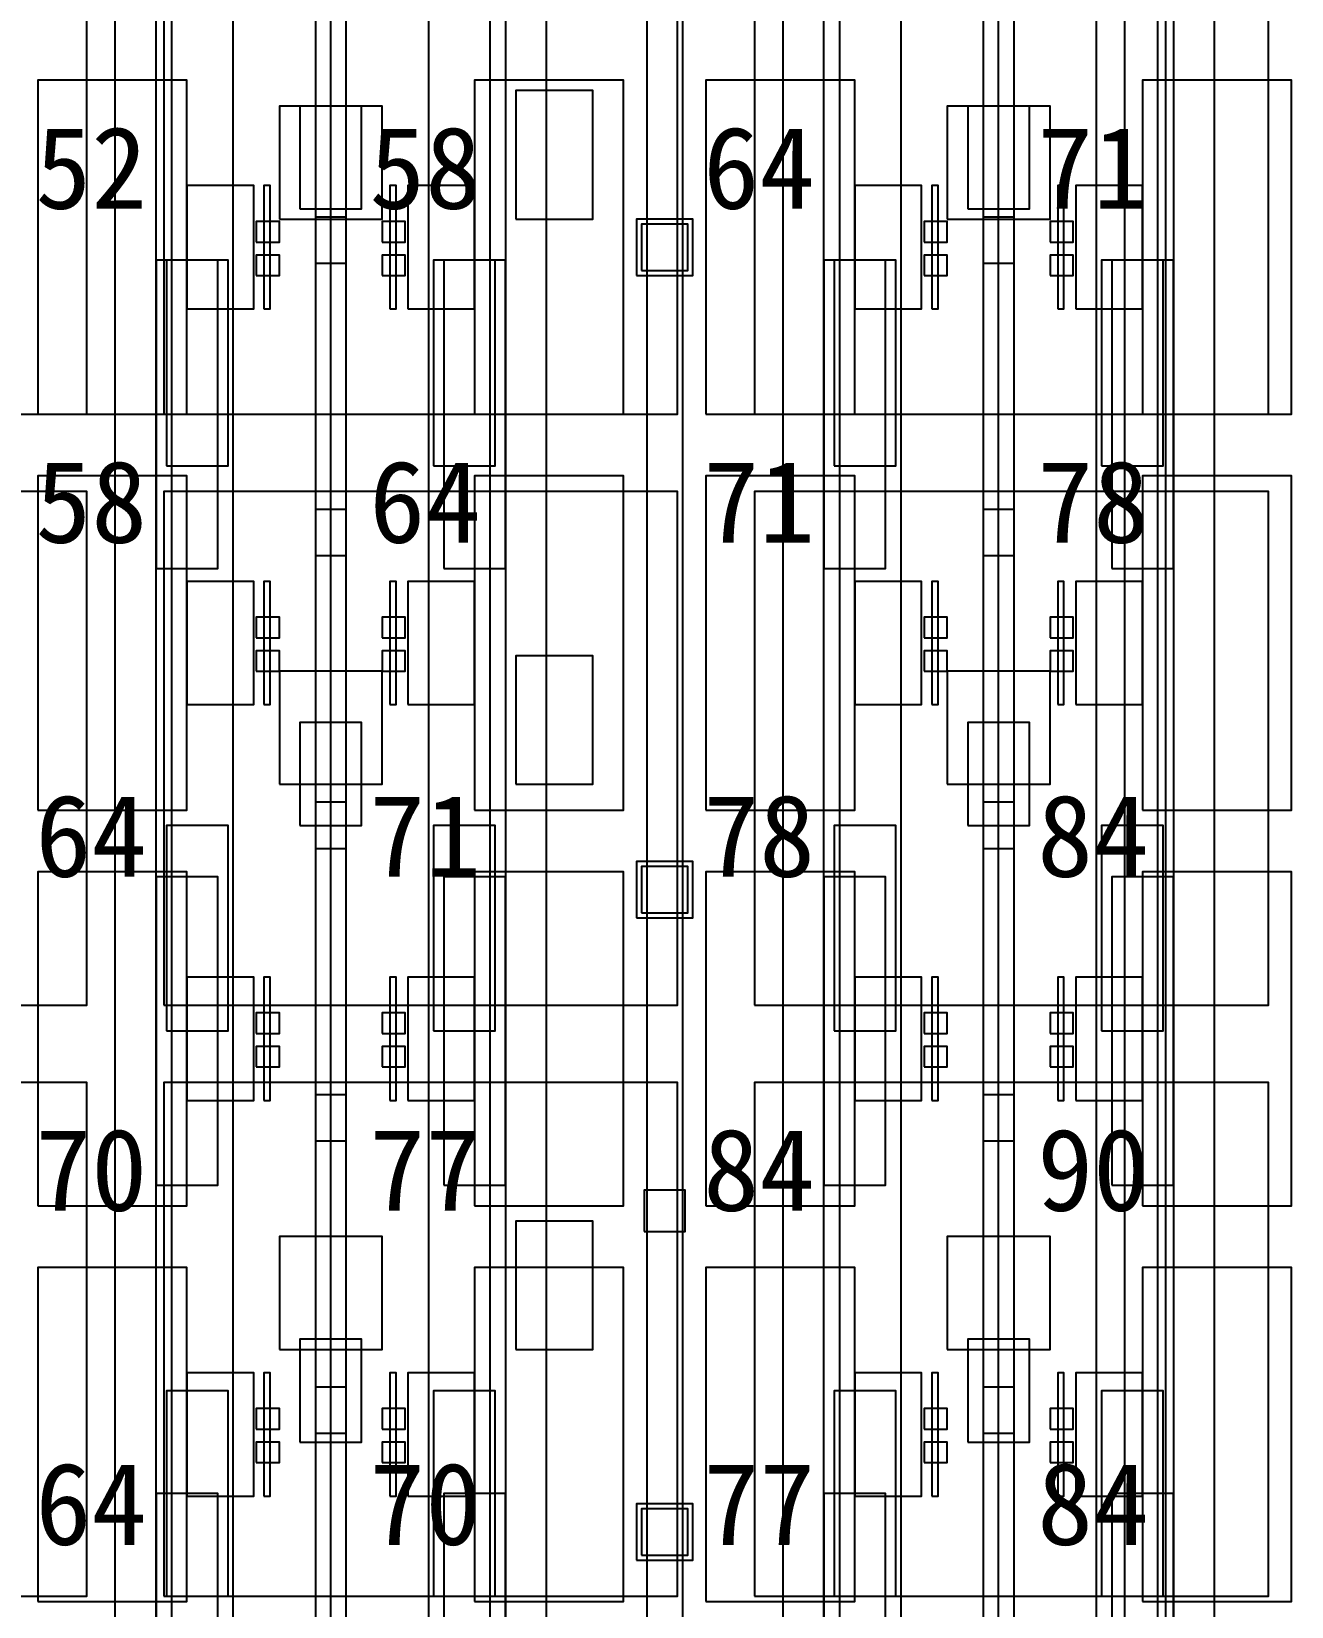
# Model space of a CAD drawing. Header units: metres. Extents: x -1640 to 1560, y -268 to 2338.
# Drawn here: x 49.92 to 74.45, y 991.8 to 1022.45 of the extents above; entities that cross this region are included whole.
import ezdxf

# ---------------------------------------------------------------- set-up
doc = ezdxf.new("R2010")
doc.units = ezdxf.units.M
for name, color, linetype in [('1F_CHL', 4, 'Continuous'), ('1F_PUMP', 2, 'Continuous'), ('1F_SCR', 3, 'Continuous'), ('1F_STRUCT_COLUMN', 8, 'Continuous'), ('2F_CSF_LATERAL_RACK_CONCEPT', 9, 'Continuous'), ('2F_RFG', 5, 'Continuous'), ('2F_STRUCT_COLUMN', 8, 'Continuous'), ('2F_VMB', 6, 'Continuous'), ('3F_CLEANROOM_OVERHEAD_PIPE_DUCT_CONCEPT', 9, 'Continuous'), ('3F_CVD', 3, 'Continuous'), ('3F_EHS_EGRESS_DIST_M', 2, 'Continuous'), ('3F_FOUP', 5, 'Continuous'), ('3F_OHT', 9, 'Continuous'), ('3F_OHTV', 1, 'Continuous'), ('3F_STRUCT_COLUMN', 8, 'Continuous'), ('3F_TBAR', 6, 'Continuous'), ('4F_FFU', 1, 'Continuous'), ('4F_STRUCT_PLENUM_TRUSS_CONCEPT', 9, 'Continuous'), ('5F_CHL', 4, 'Continuous'), ('5F_PUMP', 2, 'Continuous'), ('5F_SCR', 3, 'Continuous'), ('5F_STRUCT_COLUMN', 8, 'Continuous'), ('6F_CSF_LATERAL_RACK_CONCEPT', 9, 'Continuous'), ('6F_RFG', 5, 'Continuous'), ('6F_STRUCT_COLUMN', 8, 'Continuous'), ('6F_VMB', 6, 'Continuous'), ('7F_CLEANROOM_OVERHEAD_PIPE_DUCT_CONCEPT', 9, 'Continuous'), ('7F_CVD', 3, 'Continuous'), ('7F_EHS_EGRESS_DIST_M', 2, 'Continuous'), ('7F_FOUP', 5, 'Continuous'), ('7F_OHT', 9, 'Continuous'), ('7F_OHTV', 1, 'Continuous'), ('7F_STRUCT_COLUMN', 8, 'Continuous'), ('7F_TBAR', 6, 'Continuous'), ('8F_FFU', 1, 'Continuous'), ('8F_STRUCT_PLENUM_TRUSS_CONCEPT', 9, 'Continuous'), ('EHS_TREATED_EXHAUST', 30, 'Continuous'), ('UTIL_PCW.R_CONCEPT', 1, 'Continuous'), ('UTIL_PCW.S_CONCEPT', 6, 'Continuous')]:
    doc.layers.add(name, color=color, linetype=linetype)

msp = doc.modelspace()

# ---------------------------------------------------------------- linework, layer by layer
at = {"layer": '1F_CHL'}
for points in [[(59.35, 1018.8), (60.85, 1018.8), (60.85, 1021.3), (59.35, 1021.3)], [(59.35, 1007.8), (60.85, 1007.8), (60.85, 1010.3), (59.35, 1010.3)], [(59.35, 996.8), (60.85, 996.8), (60.85, 999.3), (59.35, 999.3)]]:
    msp.add_lwpolyline(points, close=True, dxfattribs=at)
at = {"layer": '1F_PUMP'}
for points in [[(52.55, 1014), (53.75, 1014), (53.75, 1018), (52.55, 1018)], [(57.75, 1014), (58.95, 1014), (58.95, 1018), (57.75, 1018)], [(65.55, 1014), (66.75, 1014), (66.75, 1018), (65.55, 1018)], [(70.75, 1014), (71.95, 1014), (71.95, 1018), (70.75, 1018)], [(52.55, 1003), (53.75, 1003), (53.75, 1007), (52.55, 1007)], [(57.75, 1003), (58.95, 1003), (58.95, 1007), (57.75, 1007)], [(65.55, 1003), (66.75, 1003), (66.75, 1007), (65.55, 1007)], [(70.75, 1003), (71.95, 1003), (71.95, 1007), (70.75, 1007)], [(52.55, 992), (53.75, 992), (53.75, 996), (52.55, 996)], [(57.75, 992), (58.95, 992), (58.95, 996), (57.75, 996)], [(65.55, 992), (66.75, 992), (66.75, 996), (65.55, 996)], [(70.75, 992), (71.95, 992), (71.95, 996), (70.75, 996)]]:
    msp.add_lwpolyline(points, close=True, dxfattribs=at)
at = {"layer": '1F_SCR'}
for points in [[(54.75, 1018.8), (56.75, 1018.8), (56.75, 1021), (54.75, 1021)], [(67.75, 1018.8), (69.75, 1018.8), (69.75, 1021), (67.75, 1021)], [(54.75, 1007.8), (56.75, 1007.8), (56.75, 1010), (54.75, 1010)], [(67.75, 1007.8), (69.75, 1007.8), (69.75, 1010), (67.75, 1010)], [(54.75, 996.8), (56.75, 996.8), (56.75, 999), (54.75, 999)], [(67.75, 996.8), (69.75, 996.8), (69.75, 999), (67.75, 999)]]:
    msp.add_lwpolyline(points, close=True, dxfattribs=at)
at = {"layer": '1F_STRUCT_COLUMN'}
for points in [[(61.7, 1017.7), (62.8, 1017.7), (62.8, 1018.8), (61.7, 1018.8)], [(61.7, 1005.2), (62.8, 1005.2), (62.8, 1006.3), (61.7, 1006.3)], [(61.7, 992.7), (62.8, 992.7), (62.8, 993.8), (61.7, 993.8)]]:
    msp.add_lwpolyline(points, close=True, dxfattribs=at)
at = {"layer": '2F_CSF_LATERAL_RACK_CONCEPT'}
for points in [[(51.55, 891), (52.35, 891), (52.35, 1041), (51.55, 1041)], [(59.15, 891), (59.95, 891), (59.95, 1041), (59.15, 1041)], [(64.55, 891), (65.35, 891), (65.35, 1041), (64.55, 1041)], [(72.15, 891), (72.95, 891), (72.95, 1041), (72.15, 1041)]]:
    msp.add_lwpolyline(points, close=True, dxfattribs=at)
at = {"layer": '2F_RFG'}
for points in [[(52.35, 1012), (53.55, 1012), (53.55, 1018), (52.35, 1018)], [(57.95, 1012), (59.15, 1012), (59.15, 1018), (57.95, 1018)], [(65.35, 1012), (66.55, 1012), (66.55, 1018), (65.35, 1018)], [(70.95, 1012), (72.15, 1012), (72.15, 1018), (70.95, 1018)], [(52.35, 1000), (53.55, 1000), (53.55, 1006), (52.35, 1006)], [(57.95, 1000), (59.15, 1000), (59.15, 1006), (57.95, 1006)], [(65.35, 1000), (66.55, 1000), (66.55, 1006), (65.35, 1006)], [(70.95, 1000), (72.15, 1000), (72.15, 1006), (70.95, 1006)], [(52.35, 988), (53.55, 988), (53.55, 994), (52.35, 994)], [(57.95, 988), (59.15, 988), (59.15, 994), (57.95, 994)], [(65.35, 988), (66.55, 988), (66.55, 994), (65.35, 994)], [(70.95, 988), (72.15, 988), (72.15, 994), (70.95, 994)]]:
    msp.add_lwpolyline(points, close=True, dxfattribs=at)
at = {"layer": '2F_STRUCT_COLUMN'}
for points in [[(61.8, 1017.8), (62.7, 1017.8), (62.7, 1018.7), (61.8, 1018.7)], [(61.8, 1005.3), (62.7, 1005.3), (62.7, 1006.2), (61.8, 1006.2)], [(61.8, 992.8), (62.7, 992.8), (62.7, 993.7), (61.8, 993.7)]]:
    msp.add_lwpolyline(points, close=True, dxfattribs=at)
at = {"layer": '2F_VMB'}
for points in [[(55.15, 1019), (56.35, 1019), (56.35, 1021), (55.15, 1021)], [(68.15, 1019), (69.35, 1019), (69.35, 1021), (68.15, 1021)], [(55.15, 1007), (56.35, 1007), (56.35, 1009), (55.15, 1009)], [(68.15, 1007), (69.35, 1007), (69.35, 1009), (68.15, 1009)], [(55.15, 995), (56.35, 995), (56.35, 997), (55.15, 997)], [(68.15, 995), (69.35, 995), (69.35, 997), (68.15, 997)]]:
    msp.add_lwpolyline(points, close=True, dxfattribs=at)
at = {"layer": '3F_CLEANROOM_OVERHEAD_PIPE_DUCT_CONCEPT'}
for points in [[(52.65, 890), (53.85, 890), (53.85, 1042), (52.65, 1042)], [(57.65, 890), (58.85, 890), (58.85, 1042), (57.65, 1042)], [(65.65, 890), (66.85, 890), (66.85, 1042), (65.65, 1042)], [(70.65, 890), (71.85, 890), (71.85, 1042), (70.65, 1042)]]:
    msp.add_lwpolyline(points, close=True, dxfattribs=at)
at = {"layer": '3F_CVD'}
for points in [[(50.05, 1015), (52.95, 1015), (52.95, 1021.5), (50.05, 1021.5)], [(58.55, 1015), (61.45, 1015), (61.45, 1021.5), (58.55, 1021.5)], [(63.05, 1015), (65.95, 1015), (65.95, 1021.5), (63.05, 1021.5)], [(71.55, 1015), (74.45, 1015), (74.45, 1021.5), (71.55, 1021.5)], [(52.95, 1017.05), (54.25, 1017.05), (54.25, 1019.45), (52.95, 1019.45)], [(57.25, 1017.05), (58.55, 1017.05), (58.55, 1019.45), (57.25, 1019.45)], [(65.95, 1017.05), (67.25, 1017.05), (67.25, 1019.45), (65.95, 1019.45)], [(70.25, 1017.05), (71.55, 1017.05), (71.55, 1019.45), (70.25, 1019.45)], [(50.05, 1007.3), (52.95, 1007.3), (52.95, 1013.8), (50.05, 1013.8)], [(58.55, 1007.3), (61.45, 1007.3), (61.45, 1013.8), (58.55, 1013.8)], [(63.05, 1007.3), (65.95, 1007.3), (65.95, 1013.8), (63.05, 1013.8)], [(71.55, 1007.3), (74.45, 1007.3), (74.45, 1013.8), (71.55, 1013.8)], [(52.95, 1009.35), (54.25, 1009.35), (54.25, 1011.75), (52.95, 1011.75)], [(57.25, 1009.35), (58.55, 1009.35), (58.55, 1011.75), (57.25, 1011.75)], [(65.95, 1009.35), (67.25, 1009.35), (67.25, 1011.75), (65.95, 1011.75)], [(70.25, 1009.35), (71.55, 1009.35), (71.55, 1011.75), (70.25, 1011.75)], [(50.05, 999.6), (52.95, 999.6), (52.95, 1006.1), (50.05, 1006.1)], [(58.55, 999.6), (61.45, 999.6), (61.45, 1006.1), (58.55, 1006.1)], [(63.05, 999.6), (65.95, 999.6), (65.95, 1006.1), (63.05, 1006.1)], [(71.55, 999.6), (74.45, 999.6), (74.45, 1006.1), (71.55, 1006.1)], [(52.95, 1001.65), (54.25, 1001.65), (54.25, 1004.05), (52.95, 1004.05)], [(57.25, 1001.65), (58.55, 1001.65), (58.55, 1004.05), (57.25, 1004.05)], [(65.95, 1001.65), (67.25, 1001.65), (67.25, 1004.05), (65.95, 1004.05)], [(70.25, 1001.65), (71.55, 1001.65), (71.55, 1004.05), (70.25, 1004.05)], [(50.05, 991.9), (52.95, 991.9), (52.95, 998.4), (50.05, 998.4)], [(58.55, 991.9), (61.45, 991.9), (61.45, 998.4), (58.55, 998.4)], [(63.05, 991.9), (65.95, 991.9), (65.95, 998.4), (63.05, 998.4)], [(71.55, 991.9), (74.45, 991.9), (74.45, 998.4), (71.55, 998.4)], [(52.95, 993.95), (54.25, 993.95), (54.25, 996.35), (52.95, 996.35)], [(57.25, 993.95), (58.55, 993.95), (58.55, 996.35), (57.25, 996.35)], [(65.95, 993.95), (67.25, 993.95), (67.25, 996.35), (65.95, 996.35)], [(70.25, 993.95), (71.55, 993.95), (71.55, 996.35), (70.25, 996.35)]]:
    msp.add_lwpolyline(points, close=True, dxfattribs=at)
at = {"layer": '3F_FOUP'}
for points in [[(54.3, 1018.35), (54.75, 1018.35), (54.75, 1018.75), (54.3, 1018.75)], [(56.75, 1018.35), (57.2, 1018.35), (57.2, 1018.75), (56.75, 1018.75)], [(67.3, 1018.35), (67.75, 1018.35), (67.75, 1018.75), (67.3, 1018.75)], [(69.75, 1018.35), (70.2, 1018.35), (70.2, 1018.75), (69.75, 1018.75)], [(54.3, 1017.7), (54.75, 1017.7), (54.75, 1018.1), (54.3, 1018.1)], [(56.75, 1017.7), (57.2, 1017.7), (57.2, 1018.1), (56.75, 1018.1)], [(67.3, 1017.7), (67.75, 1017.7), (67.75, 1018.1), (67.3, 1018.1)], [(69.75, 1017.7), (70.2, 1017.7), (70.2, 1018.1), (69.75, 1018.1)], [(54.3, 1010.65), (54.75, 1010.65), (54.75, 1011.05), (54.3, 1011.05)], [(56.75, 1010.65), (57.2, 1010.65), (57.2, 1011.05), (56.75, 1011.05)], [(67.3, 1010.65), (67.75, 1010.65), (67.75, 1011.05), (67.3, 1011.05)], [(69.75, 1010.65), (70.2, 1010.65), (70.2, 1011.05), (69.75, 1011.05)], [(54.3, 1010), (54.75, 1010), (54.75, 1010.4), (54.3, 1010.4)], [(56.75, 1010), (57.2, 1010), (57.2, 1010.4), (56.75, 1010.4)], [(67.3, 1010), (67.75, 1010), (67.75, 1010.4), (67.3, 1010.4)], [(69.75, 1010), (70.2, 1010), (70.2, 1010.4), (69.75, 1010.4)], [(54.3, 1002.95), (54.75, 1002.95), (54.75, 1003.35), (54.3, 1003.35)], [(56.75, 1002.95), (57.2, 1002.95), (57.2, 1003.35), (56.75, 1003.35)], [(67.3, 1002.95), (67.75, 1002.95), (67.75, 1003.35), (67.3, 1003.35)], [(69.75, 1002.95), (70.2, 1002.95), (70.2, 1003.35), (69.75, 1003.35)], [(54.3, 1002.3), (54.75, 1002.3), (54.75, 1002.7), (54.3, 1002.7)], [(56.75, 1002.3), (57.2, 1002.3), (57.2, 1002.7), (56.75, 1002.7)], [(67.3, 1002.3), (67.75, 1002.3), (67.75, 1002.7), (67.3, 1002.7)], [(69.75, 1002.3), (70.2, 1002.3), (70.2, 1002.7), (69.75, 1002.7)], [(54.3, 995.25), (54.75, 995.25), (54.75, 995.65), (54.3, 995.65)], [(56.75, 995.25), (57.2, 995.25), (57.2, 995.65), (56.75, 995.65)], [(67.3, 995.25), (67.75, 995.25), (67.75, 995.65), (67.3, 995.65)], [(69.75, 995.25), (70.2, 995.25), (70.2, 995.65), (69.75, 995.65)], [(54.3, 994.6), (54.75, 994.6), (54.75, 995), (54.3, 995)], [(56.75, 994.6), (57.2, 994.6), (57.2, 995), (56.75, 995)], [(67.3, 994.6), (67.75, 994.6), (67.75, 995), (67.3, 995)], [(69.75, 994.6), (70.2, 994.6), (70.2, 995), (69.75, 995)]]:
    msp.add_lwpolyline(points, close=True, dxfattribs=at)
at = {"layer": '3F_OHT'}
for p, q in [((55.75, 970), (55.75, 1042)), ((68.75, 970), (68.75, 1042))]:
    msp.add_line(p, q, dxfattribs=at)
at = {"layer": '3F_OHTV'}
for points in [[(55.45, 1017.94), (56.05, 1017.94), (56.05, 1018.84), (55.45, 1018.84)], [(68.45, 1017.94), (69.05, 1017.94), (69.05, 1018.84), (68.45, 1018.84)], [(55.45, 1012.25), (56.05, 1012.25), (56.05, 1013.15), (55.45, 1013.15)], [(68.45, 1012.25), (69.05, 1012.25), (69.05, 1013.15), (68.45, 1013.15)], [(55.45, 1006.55), (56.05, 1006.55), (56.05, 1007.45), (55.45, 1007.45)], [(68.45, 1006.55), (69.05, 1006.55), (69.05, 1007.45), (68.45, 1007.45)], [(55.45, 1000.86), (56.05, 1000.86), (56.05, 1001.76), (55.45, 1001.76)], [(68.45, 1000.86), (69.05, 1000.86), (69.05, 1001.76), (68.45, 1001.76)], [(55.45, 995.17), (56.05, 995.17), (56.05, 996.07), (55.45, 996.07)], [(68.45, 995.17), (69.05, 995.17), (69.05, 996.07), (68.45, 996.07)]]:
    msp.add_lwpolyline(points, close=True, dxfattribs=at)
at = {"layer": '3F_STRUCT_COLUMN'}
msp.add_lwpolyline([(61.85, 999.1), (62.65, 999.1), (62.65, 999.9), (61.85, 999.9)], close=True, dxfattribs=at)
at = {"layer": '3F_TBAR'}
for points in [[(54.45, 1017.05), (54.57, 1017.05), (54.57, 1019.45), (54.45, 1019.45)], [(56.9, 1017.05), (57.02, 1017.05), (57.02, 1019.45), (56.9, 1019.45)], [(67.45, 1017.05), (67.57, 1017.05), (67.57, 1019.45), (67.45, 1019.45)], [(69.9, 1017.05), (70.02, 1017.05), (70.02, 1019.45), (69.9, 1019.45)], [(54.45, 1009.35), (54.57, 1009.35), (54.57, 1011.75), (54.45, 1011.75)], [(56.9, 1009.35), (57.02, 1009.35), (57.02, 1011.75), (56.9, 1011.75)], [(67.45, 1009.35), (67.57, 1009.35), (67.57, 1011.75), (67.45, 1011.75)], [(69.9, 1009.35), (70.02, 1009.35), (70.02, 1011.75), (69.9, 1011.75)], [(54.45, 1001.65), (54.57, 1001.65), (54.57, 1004.05), (54.45, 1004.05)], [(56.9, 1001.65), (57.02, 1001.65), (57.02, 1004.05), (56.9, 1004.05)], [(67.45, 1001.65), (67.57, 1001.65), (67.57, 1004.05), (67.45, 1004.05)], [(69.9, 1001.65), (70.02, 1001.65), (70.02, 1004.05), (69.9, 1004.05)], [(54.45, 993.95), (54.57, 993.95), (54.57, 996.35), (54.45, 996.35)], [(56.9, 993.95), (57.02, 993.95), (57.02, 996.35), (56.9, 996.35)], [(67.45, 993.95), (67.57, 993.95), (67.57, 996.35), (67.45, 996.35)], [(69.9, 993.95), (70.02, 993.95), (70.02, 996.35), (69.9, 996.35)]]:
    msp.add_lwpolyline(points, close=True, dxfattribs=at)
at = {"layer": '4F_FFU'}
for points in [[(41, 1015), (51, 1015), (51, 1025), (41, 1025)], [(52.5, 1015), (62.5, 1015), (62.5, 1025), (52.5, 1025)], [(64, 1015), (74, 1015), (74, 1025), (64, 1025)], [(41, 1003.5), (51, 1003.5), (51, 1013.5), (41, 1013.5)], [(52.5, 1003.5), (62.5, 1003.5), (62.5, 1013.5), (52.5, 1013.5)], [(64, 1003.5), (74, 1003.5), (74, 1013.5), (64, 1013.5)], [(41, 992), (51, 992), (51, 1002), (41, 1002)], [(52.5, 992), (62.5, 992), (62.5, 1002), (52.5, 1002)], [(64, 992), (74, 992), (74, 1002), (64, 1002)]]:
    msp.add_lwpolyline(points, close=True, dxfattribs=at)
at = {"layer": '4F_STRUCT_PLENUM_TRUSS_CONCEPT'}
msp.add_lwpolyline([(61.9, 887), (62.6, 887), (62.6, 1045), (61.9, 1045)], close=True, dxfattribs=at)
at = {"layer": '5F_CHL'}
for points in [[(59.35, 1018.8), (60.85, 1018.8), (60.85, 1021.3), (59.35, 1021.3)], [(59.35, 1007.8), (60.85, 1007.8), (60.85, 1010.3), (59.35, 1010.3)], [(59.35, 996.8), (60.85, 996.8), (60.85, 999.3), (59.35, 999.3)]]:
    msp.add_lwpolyline(points, close=True, dxfattribs=at)
at = {"layer": '5F_PUMP'}
for points in [[(52.55, 1014), (53.75, 1014), (53.75, 1018), (52.55, 1018)], [(57.75, 1014), (58.95, 1014), (58.95, 1018), (57.75, 1018)], [(65.55, 1014), (66.75, 1014), (66.75, 1018), (65.55, 1018)], [(70.75, 1014), (71.95, 1014), (71.95, 1018), (70.75, 1018)], [(52.55, 1003), (53.75, 1003), (53.75, 1007), (52.55, 1007)], [(57.75, 1003), (58.95, 1003), (58.95, 1007), (57.75, 1007)], [(65.55, 1003), (66.75, 1003), (66.75, 1007), (65.55, 1007)], [(70.75, 1003), (71.95, 1003), (71.95, 1007), (70.75, 1007)], [(52.55, 992), (53.75, 992), (53.75, 996), (52.55, 996)], [(57.75, 992), (58.95, 992), (58.95, 996), (57.75, 996)], [(65.55, 992), (66.75, 992), (66.75, 996), (65.55, 996)], [(70.75, 992), (71.95, 992), (71.95, 996), (70.75, 996)]]:
    msp.add_lwpolyline(points, close=True, dxfattribs=at)
at = {"layer": '5F_SCR'}
for points in [[(54.75, 1018.8), (56.75, 1018.8), (56.75, 1021), (54.75, 1021)], [(67.75, 1018.8), (69.75, 1018.8), (69.75, 1021), (67.75, 1021)], [(54.75, 1007.8), (56.75, 1007.8), (56.75, 1010), (54.75, 1010)], [(67.75, 1007.8), (69.75, 1007.8), (69.75, 1010), (67.75, 1010)], [(54.75, 996.8), (56.75, 996.8), (56.75, 999), (54.75, 999)], [(67.75, 996.8), (69.75, 996.8), (69.75, 999), (67.75, 999)]]:
    msp.add_lwpolyline(points, close=True, dxfattribs=at)
at = {"layer": '5F_STRUCT_COLUMN'}
for points in [[(61.7, 1017.7), (62.8, 1017.7), (62.8, 1018.8), (61.7, 1018.8)], [(61.7, 1005.2), (62.8, 1005.2), (62.8, 1006.3), (61.7, 1006.3)], [(61.7, 992.7), (62.8, 992.7), (62.8, 993.8), (61.7, 993.8)]]:
    msp.add_lwpolyline(points, close=True, dxfattribs=at)
at = {"layer": '6F_CSF_LATERAL_RACK_CONCEPT'}
for points in [[(51.55, 891), (52.35, 891), (52.35, 1041), (51.55, 1041)], [(59.15, 891), (59.95, 891), (59.95, 1041), (59.15, 1041)], [(64.55, 891), (65.35, 891), (65.35, 1041), (64.55, 1041)], [(72.15, 891), (72.95, 891), (72.95, 1041), (72.15, 1041)]]:
    msp.add_lwpolyline(points, close=True, dxfattribs=at)
at = {"layer": '6F_RFG'}
for points in [[(52.35, 1012), (53.55, 1012), (53.55, 1018), (52.35, 1018)], [(57.95, 1012), (59.15, 1012), (59.15, 1018), (57.95, 1018)], [(65.35, 1012), (66.55, 1012), (66.55, 1018), (65.35, 1018)], [(70.95, 1012), (72.15, 1012), (72.15, 1018), (70.95, 1018)], [(52.35, 1000), (53.55, 1000), (53.55, 1006), (52.35, 1006)], [(57.95, 1000), (59.15, 1000), (59.15, 1006), (57.95, 1006)], [(65.35, 1000), (66.55, 1000), (66.55, 1006), (65.35, 1006)], [(70.95, 1000), (72.15, 1000), (72.15, 1006), (70.95, 1006)], [(52.35, 988), (53.55, 988), (53.55, 994), (52.35, 994)], [(57.95, 988), (59.15, 988), (59.15, 994), (57.95, 994)], [(65.35, 988), (66.55, 988), (66.55, 994), (65.35, 994)], [(70.95, 988), (72.15, 988), (72.15, 994), (70.95, 994)]]:
    msp.add_lwpolyline(points, close=True, dxfattribs=at)
at = {"layer": '6F_STRUCT_COLUMN'}
for points in [[(61.8, 1017.8), (62.7, 1017.8), (62.7, 1018.7), (61.8, 1018.7)], [(61.8, 1005.3), (62.7, 1005.3), (62.7, 1006.2), (61.8, 1006.2)], [(61.8, 992.8), (62.7, 992.8), (62.7, 993.7), (61.8, 993.7)]]:
    msp.add_lwpolyline(points, close=True, dxfattribs=at)
at = {"layer": '6F_VMB'}
for points in [[(55.15, 1019), (56.35, 1019), (56.35, 1021), (55.15, 1021)], [(68.15, 1019), (69.35, 1019), (69.35, 1021), (68.15, 1021)], [(55.15, 1007), (56.35, 1007), (56.35, 1009), (55.15, 1009)], [(68.15, 1007), (69.35, 1007), (69.35, 1009), (68.15, 1009)], [(55.15, 995), (56.35, 995), (56.35, 997), (55.15, 997)], [(68.15, 995), (69.35, 995), (69.35, 997), (68.15, 997)]]:
    msp.add_lwpolyline(points, close=True, dxfattribs=at)
at = {"layer": '7F_CLEANROOM_OVERHEAD_PIPE_DUCT_CONCEPT'}
for points in [[(52.65, 890), (53.85, 890), (53.85, 1042), (52.65, 1042)], [(57.65, 890), (58.85, 890), (58.85, 1042), (57.65, 1042)], [(65.65, 890), (66.85, 890), (66.85, 1042), (65.65, 1042)], [(70.65, 890), (71.85, 890), (71.85, 1042), (70.65, 1042)]]:
    msp.add_lwpolyline(points, close=True, dxfattribs=at)
at = {"layer": '7F_CVD'}
for points in [[(50.05, 1015), (52.95, 1015), (52.95, 1021.5), (50.05, 1021.5)], [(58.55, 1015), (61.45, 1015), (61.45, 1021.5), (58.55, 1021.5)], [(63.05, 1015), (65.95, 1015), (65.95, 1021.5), (63.05, 1021.5)], [(71.55, 1015), (74.45, 1015), (74.45, 1021.5), (71.55, 1021.5)], [(52.95, 1017.05), (54.25, 1017.05), (54.25, 1019.45), (52.95, 1019.45)], [(57.25, 1017.05), (58.55, 1017.05), (58.55, 1019.45), (57.25, 1019.45)], [(65.95, 1017.05), (67.25, 1017.05), (67.25, 1019.45), (65.95, 1019.45)], [(70.25, 1017.05), (71.55, 1017.05), (71.55, 1019.45), (70.25, 1019.45)], [(50.05, 1007.3), (52.95, 1007.3), (52.95, 1013.8), (50.05, 1013.8)], [(58.55, 1007.3), (61.45, 1007.3), (61.45, 1013.8), (58.55, 1013.8)], [(63.05, 1007.3), (65.95, 1007.3), (65.95, 1013.8), (63.05, 1013.8)], [(71.55, 1007.3), (74.45, 1007.3), (74.45, 1013.8), (71.55, 1013.8)], [(52.95, 1009.35), (54.25, 1009.35), (54.25, 1011.75), (52.95, 1011.75)], [(57.25, 1009.35), (58.55, 1009.35), (58.55, 1011.75), (57.25, 1011.75)], [(65.95, 1009.35), (67.25, 1009.35), (67.25, 1011.75), (65.95, 1011.75)], [(70.25, 1009.35), (71.55, 1009.35), (71.55, 1011.75), (70.25, 1011.75)], [(50.05, 999.6), (52.95, 999.6), (52.95, 1006.1), (50.05, 1006.1)], [(58.55, 999.6), (61.45, 999.6), (61.45, 1006.1), (58.55, 1006.1)], [(63.05, 999.6), (65.95, 999.6), (65.95, 1006.1), (63.05, 1006.1)], [(71.55, 999.6), (74.45, 999.6), (74.45, 1006.1), (71.55, 1006.1)], [(52.95, 1001.65), (54.25, 1001.65), (54.25, 1004.05), (52.95, 1004.05)], [(57.25, 1001.65), (58.55, 1001.65), (58.55, 1004.05), (57.25, 1004.05)], [(65.95, 1001.65), (67.25, 1001.65), (67.25, 1004.05), (65.95, 1004.05)], [(70.25, 1001.65), (71.55, 1001.65), (71.55, 1004.05), (70.25, 1004.05)], [(50.05, 991.9), (52.95, 991.9), (52.95, 998.4), (50.05, 998.4)], [(58.55, 991.9), (61.45, 991.9), (61.45, 998.4), (58.55, 998.4)], [(63.05, 991.9), (65.95, 991.9), (65.95, 998.4), (63.05, 998.4)], [(71.55, 991.9), (74.45, 991.9), (74.45, 998.4), (71.55, 998.4)], [(52.95, 993.95), (54.25, 993.95), (54.25, 996.35), (52.95, 996.35)], [(57.25, 993.95), (58.55, 993.95), (58.55, 996.35), (57.25, 996.35)], [(65.95, 993.95), (67.25, 993.95), (67.25, 996.35), (65.95, 996.35)], [(70.25, 993.95), (71.55, 993.95), (71.55, 996.35), (70.25, 996.35)]]:
    msp.add_lwpolyline(points, close=True, dxfattribs=at)
at = {"layer": '7F_FOUP'}
for points in [[(54.3, 1018.35), (54.75, 1018.35), (54.75, 1018.75), (54.3, 1018.75)], [(56.75, 1018.35), (57.2, 1018.35), (57.2, 1018.75), (56.75, 1018.75)], [(67.3, 1018.35), (67.75, 1018.35), (67.75, 1018.75), (67.3, 1018.75)], [(69.75, 1018.35), (70.2, 1018.35), (70.2, 1018.75), (69.75, 1018.75)], [(54.3, 1017.7), (54.75, 1017.7), (54.75, 1018.1), (54.3, 1018.1)], [(56.75, 1017.7), (57.2, 1017.7), (57.2, 1018.1), (56.75, 1018.1)], [(67.3, 1017.7), (67.75, 1017.7), (67.75, 1018.1), (67.3, 1018.1)], [(69.75, 1017.7), (70.2, 1017.7), (70.2, 1018.1), (69.75, 1018.1)], [(54.3, 1010.65), (54.75, 1010.65), (54.75, 1011.05), (54.3, 1011.05)], [(56.75, 1010.65), (57.2, 1010.65), (57.2, 1011.05), (56.75, 1011.05)], [(67.3, 1010.65), (67.75, 1010.65), (67.75, 1011.05), (67.3, 1011.05)], [(69.75, 1010.65), (70.2, 1010.65), (70.2, 1011.05), (69.75, 1011.05)], [(54.3, 1010), (54.75, 1010), (54.75, 1010.4), (54.3, 1010.4)], [(56.75, 1010), (57.2, 1010), (57.2, 1010.4), (56.75, 1010.4)], [(67.3, 1010), (67.75, 1010), (67.75, 1010.4), (67.3, 1010.4)], [(69.75, 1010), (70.2, 1010), (70.2, 1010.4), (69.75, 1010.4)], [(54.3, 1002.95), (54.75, 1002.95), (54.75, 1003.35), (54.3, 1003.35)], [(56.75, 1002.95), (57.2, 1002.95), (57.2, 1003.35), (56.75, 1003.35)], [(67.3, 1002.95), (67.75, 1002.95), (67.75, 1003.35), (67.3, 1003.35)], [(69.75, 1002.95), (70.2, 1002.95), (70.2, 1003.35), (69.75, 1003.35)], [(54.3, 1002.3), (54.75, 1002.3), (54.75, 1002.7), (54.3, 1002.7)], [(56.75, 1002.3), (57.2, 1002.3), (57.2, 1002.7), (56.75, 1002.7)], [(67.3, 1002.3), (67.75, 1002.3), (67.75, 1002.7), (67.3, 1002.7)], [(69.75, 1002.3), (70.2, 1002.3), (70.2, 1002.7), (69.75, 1002.7)], [(54.3, 995.25), (54.75, 995.25), (54.75, 995.65), (54.3, 995.65)], [(56.75, 995.25), (57.2, 995.25), (57.2, 995.65), (56.75, 995.65)], [(67.3, 995.25), (67.75, 995.25), (67.75, 995.65), (67.3, 995.65)], [(69.75, 995.25), (70.2, 995.25), (70.2, 995.65), (69.75, 995.65)], [(54.3, 994.6), (54.75, 994.6), (54.75, 995), (54.3, 995)], [(56.75, 994.6), (57.2, 994.6), (57.2, 995), (56.75, 995)], [(67.3, 994.6), (67.75, 994.6), (67.75, 995), (67.3, 995)], [(69.75, 994.6), (70.2, 994.6), (70.2, 995), (69.75, 995)]]:
    msp.add_lwpolyline(points, close=True, dxfattribs=at)
at = {"layer": '7F_OHT'}
for p, q in [((55.75, 970), (55.75, 1042)), ((68.75, 970), (68.75, 1042))]:
    msp.add_line(p, q, dxfattribs=at)
at = {"layer": '7F_OHTV'}
for points in [[(55.45, 1017.94), (56.05, 1017.94), (56.05, 1018.84), (55.45, 1018.84)], [(68.45, 1017.94), (69.05, 1017.94), (69.05, 1018.84), (68.45, 1018.84)], [(55.45, 1012.25), (56.05, 1012.25), (56.05, 1013.15), (55.45, 1013.15)], [(68.45, 1012.25), (69.05, 1012.25), (69.05, 1013.15), (68.45, 1013.15)], [(55.45, 1006.55), (56.05, 1006.55), (56.05, 1007.45), (55.45, 1007.45)], [(68.45, 1006.55), (69.05, 1006.55), (69.05, 1007.45), (68.45, 1007.45)], [(55.45, 1000.86), (56.05, 1000.86), (56.05, 1001.76), (55.45, 1001.76)], [(68.45, 1000.86), (69.05, 1000.86), (69.05, 1001.76), (68.45, 1001.76)], [(55.45, 995.17), (56.05, 995.17), (56.05, 996.07), (55.45, 996.07)], [(68.45, 995.17), (69.05, 995.17), (69.05, 996.07), (68.45, 996.07)]]:
    msp.add_lwpolyline(points, close=True, dxfattribs=at)
at = {"layer": '7F_STRUCT_COLUMN'}
msp.add_lwpolyline([(61.85, 999.1), (62.65, 999.1), (62.65, 999.9), (61.85, 999.9)], close=True, dxfattribs=at)
at = {"layer": '7F_TBAR'}
for points in [[(54.45, 1017.05), (54.57, 1017.05), (54.57, 1019.45), (54.45, 1019.45)], [(56.9, 1017.05), (57.02, 1017.05), (57.02, 1019.45), (56.9, 1019.45)], [(67.45, 1017.05), (67.57, 1017.05), (67.57, 1019.45), (67.45, 1019.45)], [(69.9, 1017.05), (70.02, 1017.05), (70.02, 1019.45), (69.9, 1019.45)], [(54.45, 1009.35), (54.57, 1009.35), (54.57, 1011.75), (54.45, 1011.75)], [(56.9, 1009.35), (57.02, 1009.35), (57.02, 1011.75), (56.9, 1011.75)], [(67.45, 1009.35), (67.57, 1009.35), (67.57, 1011.75), (67.45, 1011.75)], [(69.9, 1009.35), (70.02, 1009.35), (70.02, 1011.75), (69.9, 1011.75)], [(54.45, 1001.65), (54.57, 1001.65), (54.57, 1004.05), (54.45, 1004.05)], [(56.9, 1001.65), (57.02, 1001.65), (57.02, 1004.05), (56.9, 1004.05)], [(67.45, 1001.65), (67.57, 1001.65), (67.57, 1004.05), (67.45, 1004.05)], [(69.9, 1001.65), (70.02, 1001.65), (70.02, 1004.05), (69.9, 1004.05)], [(54.45, 993.95), (54.57, 993.95), (54.57, 996.35), (54.45, 996.35)], [(56.9, 993.95), (57.02, 993.95), (57.02, 996.35), (56.9, 996.35)], [(67.45, 993.95), (67.57, 993.95), (67.57, 996.35), (67.45, 996.35)], [(69.9, 993.95), (70.02, 993.95), (70.02, 996.35), (69.9, 996.35)]]:
    msp.add_lwpolyline(points, close=True, dxfattribs=at)
at = {"layer": '8F_FFU'}
for points in [[(41, 1015), (51, 1015), (51, 1025), (41, 1025)], [(52.5, 1015), (62.5, 1015), (62.5, 1025), (52.5, 1025)], [(64, 1015), (74, 1015), (74, 1025), (64, 1025)], [(41, 1003.5), (51, 1003.5), (51, 1013.5), (41, 1013.5)], [(52.5, 1003.5), (62.5, 1003.5), (62.5, 1013.5), (52.5, 1013.5)], [(64, 1003.5), (74, 1003.5), (74, 1013.5), (64, 1013.5)], [(41, 992), (51, 992), (51, 1002), (41, 1002)], [(52.5, 992), (62.5, 992), (62.5, 1002), (52.5, 1002)], [(64, 992), (74, 992), (74, 1002), (64, 1002)]]:
    msp.add_lwpolyline(points, close=True, dxfattribs=at)
at = {"layer": '8F_STRUCT_PLENUM_TRUSS_CONCEPT'}
msp.add_lwpolyline([(61.9, 887), (62.6, 887), (62.6, 1045), (61.9, 1045)], close=True, dxfattribs=at)
at = {"layer": 'EHS_TREATED_EXHAUST'}
for points in [[(55.45, 891), (56.05, 891), (56.05, 1053), (55.45, 1053)], [(55.45, 891), (56.05, 891), (56.05, 1053), (55.45, 1053)], [(68.45, 891), (69.05, 891), (69.05, 1053), (68.45, 1053)], [(68.45, 891), (69.05, 891), (69.05, 1053), (68.45, 1053)]]:
    msp.add_lwpolyline(points, close=True, dxfattribs=at)
at = {"layer": 'UTIL_PCW.R_CONCEPT'}
msp.add_line((72.005, 892.77), (72.005, 1039.22), dxfattribs=at)
msp.add_line((72.005, 892.77), (72.005, 1039.22), dxfattribs=at)
at = {"layer": 'UTIL_PCW.S_CONCEPT'}
msp.add_line((71.205, 892.77), (71.205, 1039.22), dxfattribs=at)
msp.add_line((71.205, 892.77), (71.205, 1039.22), dxfattribs=at)

# ---------------------------------------------------------------- texts
at = {"layer": '3F_EHS_EGRESS_DIST_M'}
for s, p in [('52', (50, 1019)), ('58', (56.5, 1019)), ('64', (63, 1019)), ('71', (69.5, 1019)), ('58', (50, 1012.5)), ('64', (56.5, 1012.5)), ('71', (63, 1012.5)), ('78', (69.5, 1012.5)), ('64', (50, 1006)), ('71', (56.5, 1006)), ('78', (63, 1006)), ('84', (69.5, 1006)), ('70', (50, 999.5)), ('77', (56.5, 999.5)), ('84', (63, 999.5)), ('90', (69.5, 999.5)), ('64', (50, 993)), ('70', (56.5, 993)), ('77', (63, 993)), ('84', (69.5, 993))]:
    msp.add_text(s, height=1.6, dxfattribs=at).set_placement(p)
at = {"layer": '7F_EHS_EGRESS_DIST_M'}
for s, p in [('52', (50, 1019)), ('58', (56.5, 1019)), ('64', (63, 1019)), ('71', (69.5, 1019)), ('58', (50, 1012.5)), ('64', (56.5, 1012.5)), ('71', (63, 1012.5)), ('78', (69.5, 1012.5)), ('64', (50, 1006)), ('71', (56.5, 1006)), ('78', (63, 1006)), ('84', (69.5, 1006)), ('70', (50, 999.5)), ('77', (56.5, 999.5)), ('84', (63, 999.5)), ('90', (69.5, 999.5)), ('64', (50, 993)), ('70', (56.5, 993)), ('77', (63, 993)), ('84', (69.5, 993))]:
    msp.add_text(s, height=1.6, dxfattribs=at).set_placement(p)

doc.saveas('drawing.dxf')
